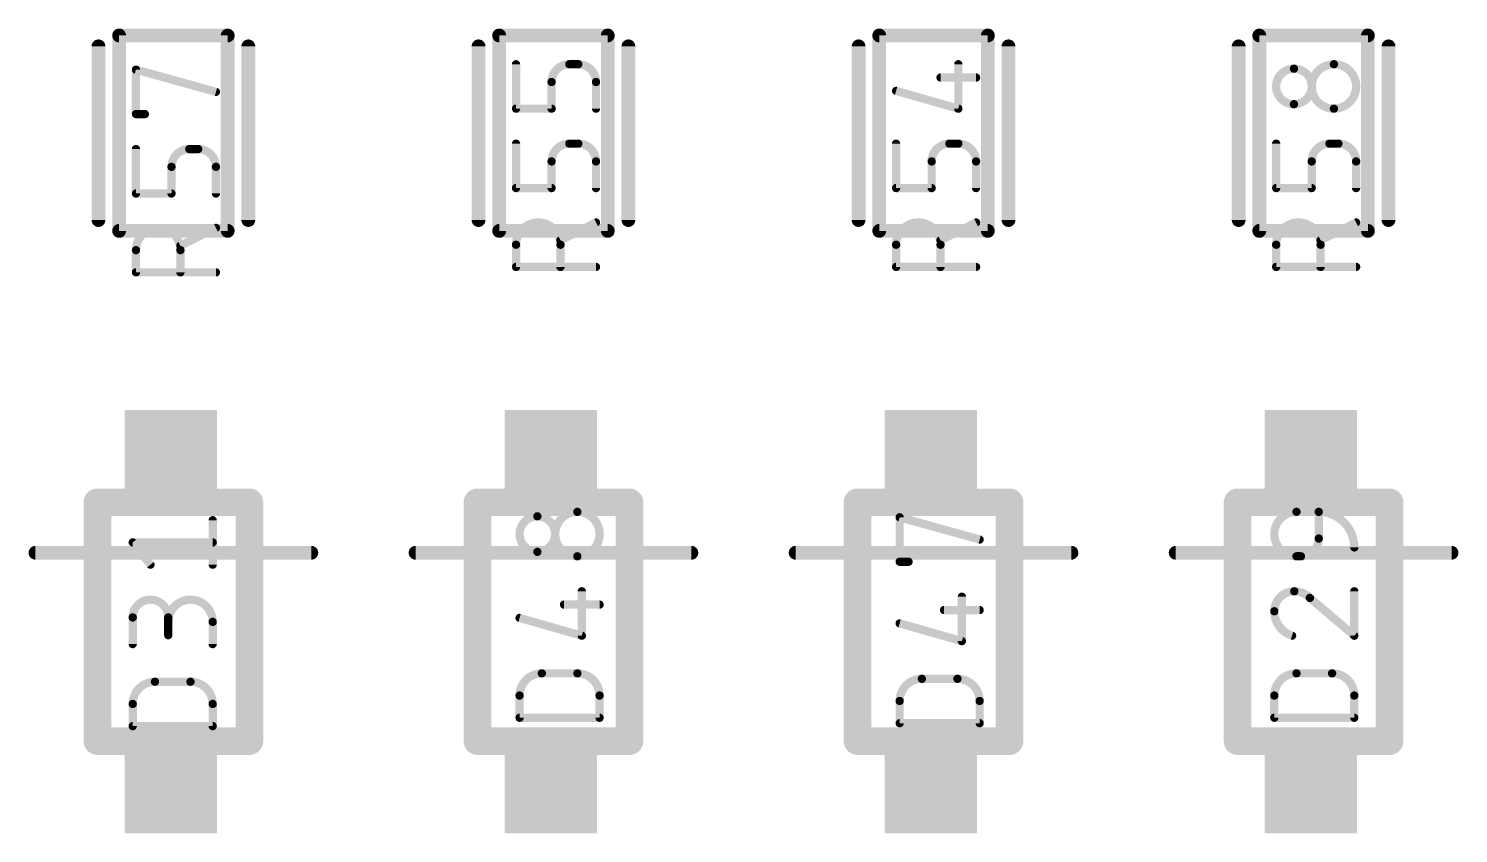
# Model space of a CAD drawing. Extents: x 0 to 107, y -11 to 54.
# Drawn here: x 36.67 to 49.83, y -0.45 to 6.96 of the extents above; entities that cross this region are included whole.
import ezdxf

# ---------------------------------------------------------------- set-up
doc = ezdxf.new("R2010")
doc.units = 0
for name, color, linetype in [('117', 253, 'CONTINUOUS'), ('21', 253, 'CONTINUOUS'), ('51', 253, 'CONTINUOUS')]:
    doc.layers.add(name, color=color, linetype=linetype)

# ---------------------------------------------------------------- blocks, each defined once
blk = doc.blocks.new('RECT')
blk.add_solid([(-0.5, -0.5), (0.5, -0.5), (-0.5, 0.5), (0.5, 0.5)])

msp = doc.modelspace()

# ---------------------------------------------------------------- linework, layer by layer
at = {"layer": '117', "const_width": 0.0762}
for points in [[(37.6553, 6.176), (37.6553, 6.5852)], [(37.6553, 6.5852), (38.3919, 6.3806)], [(41.1553, 6.226), (41.1553, 6.6352)], [(41.7282, 6.6352), (41.6464, 6.6352)], [(45.2282, 6.226), (45.2282, 6.6352)], [(41.4827, 6.4716), (41.4827, 6.226)], [(41.8919, 6.226), (41.8919, 6.4716)], [(45.0645, 6.5125), (45.3919, 6.5125)], [(44.6553, 6.3897), (45.2282, 6.226)], [(37.7371, 6.176), (37.6553, 6.176)], [(41.4827, 6.226), (41.1553, 6.226)], [(41.1553, 5.4945), (41.1553, 5.9037)], [(41.7282, 5.9037), (41.6464, 5.9037)], [(44.6553, 5.4945), (44.6553, 5.9037)], [(45.2282, 5.9037), (45.1464, 5.9037)], [(48.1553, 5.4945), (48.1553, 5.9037)], [(48.7282, 5.9037), (48.6464, 5.9037)], [(37.6553, 5.4445), (37.6553, 5.8537)], [(38.2282, 5.8537), (38.1464, 5.8537)], [(37.9827, 5.69), (37.9827, 5.4445)], [(38.3919, 5.4445), (38.3919, 5.69)], [(41.4827, 5.74), (41.4827, 5.4945)], [(41.8919, 5.4945), (41.8919, 5.74)], [(44.9827, 5.74), (44.9827, 5.4945)], [(45.3919, 5.4945), (45.3919, 5.74)], [(48.4827, 5.74), (48.4827, 5.4945)], [(48.8919, 5.4945), (48.8919, 5.74)], [(41.4827, 5.4945), (41.1553, 5.4945)], [(44.9827, 5.4945), (44.6553, 5.4945)], [(48.4827, 5.4945), (48.1553, 5.4945)], [(37.9827, 5.4445), (37.6553, 5.4445)], [(38.3919, 5.1273), (38.0645, 4.9636)], [(41.8919, 5.1773), (41.5645, 5.0136)], [(45.3919, 5.1773), (45.0645, 5.0136)], [(48.8919, 5.1773), (48.5645, 5.0136)], [(41.1553, 4.7681), (41.1553, 4.9727)], [(41.5645, 4.9727), (41.5645, 4.7681)], [(44.6553, 4.7681), (44.6553, 4.9727)], [(45.0645, 4.9727), (45.0645, 4.7681)], [(48.1553, 4.7681), (48.1553, 4.9727)], [(48.5645, 4.9727), (48.5645, 4.7681)], [(37.6553, 4.7181), (37.6553, 4.9227)], [(38.0645, 4.9227), (38.0645, 4.7181)], [(38.3919, 4.7181), (37.6553, 4.7181)], [(41.8919, 4.7681), (41.1553, 4.7681)], [(45.3919, 4.7681), (44.6553, 4.7681)], [(48.8919, 4.7681), (48.1553, 4.7681)], [(48.3427, 2.5119), (48.5473, 2.5119)], [(48.5473, 2.5119), (48.5473, 2.2664)], [(38.3619, 2.0255), (38.3619, 2.4347)], [(44.6881, 2.0527), (44.6881, 2.4619)], [(44.6881, 2.4619), (45.4247, 2.2573)], [(37.789, 2.0255), (37.6253, 2.2301)], [(37.6253, 2.2301), (38.3619, 2.2301)], [(48.3836, 2.1027), (48.3427, 2.1027)], [(44.7699, 2.0527), (44.6881, 2.0527)], [(41.761, 1.3712), (41.761, 1.7804)], [(45.261, 1.3212), (45.261, 1.7304)], [(48.4655, 1.719), (48.8747, 1.3712)], [(48.8747, 1.3712), (48.8747, 1.7804)], [(41.5973, 1.6576), (41.9247, 1.6576)], [(45.0973, 1.6076), (45.4247, 1.6076)], [(37.6253, 1.294), (37.6253, 1.5395)], [(37.9527, 1.5395), (37.9527, 1.3758)], [(38.3619, 1.294), (38.3619, 1.4986)], [(41.1881, 1.5348), (41.761, 1.3712)], [(44.6881, 1.4848), (45.261, 1.3212)], [(41.3927, 1.0245), (41.7201, 1.0245)], [(48.3427, 1.0245), (48.6701, 1.0245)], [(37.8299, 0.9473), (38.1573, 0.9473)], [(44.8927, 0.9745), (45.2201, 0.9745)], [(41.1881, 0.6153), (41.1881, 0.8199)], [(41.9247, 0.8199), (41.9247, 0.6153)], [(44.6881, 0.5653), (44.6881, 0.7699)], [(45.4247, 0.7699), (45.4247, 0.5653)], [(48.1381, 0.6153), (48.1381, 0.8199)], [(48.8747, 0.8199), (48.8747, 0.6153)], [(37.6253, 0.5381), (37.6253, 0.7427)], [(38.3619, 0.7427), (38.3619, 0.5381)], [(38.3619, 0.5381), (37.6253, 0.5381)], [(41.9247, 0.6153), (41.1881, 0.6153)], [(45.4247, 0.5653), (44.6881, 0.5653)], [(48.8747, 0.6153), (48.1381, 0.6153)]]:
    msp.add_lwpolyline(points, dxfattribs=at)
at = {"layer": '117'}
for points, const_width in [([(37.6744, 6.5852, 1), (37.6363, 6.5852)], 0.0381), ([(37.6604, 6.6036, 1), (37.6502, 6.5669)], 0.0381), ([(41.1744, 6.6352, 1), (41.1363, 6.6352)], 0.0381), ([(41.6464, 6.6352, 0.4142), (41.4827, 6.4716)], 0.0762), ([(41.6464, 6.6543, 1), (41.6464, 6.6162)], 0.0381), ([(41.6464, 6.6162, 1), (41.6464, 6.6543)], 0.0381), ([(41.7282, 6.6543, 1), (41.7282, 6.6162)], 0.0381), ([(41.8919, 6.4716, 0.4142), (41.7282, 6.6352)], 0.0762), ([(41.7282, 6.6162, 1), (41.7282, 6.6543)], 0.0381), ([(45.2473, 6.6352, 1), (45.2092, 6.6352)], 0.0381), ([(48.319, 6.5943, 1), (48.319, 6.2669)], 0.0762), ([(48.319, 6.6134, 1), (48.319, 6.5753)], 0.0381), ([(48.319, 6.2669, 1), (48.319, 6.5943)], 0.0762), ([(48.319, 6.5753, 1), (48.319, 6.6134)], 0.0381), ([(48.6873, 6.6352, 1), (48.6873, 6.226)], 0.0762), ([(48.6873, 6.6543, 1), (48.6873, 6.6162)], 0.0381), ([(48.6873, 6.226, 1), (48.6873, 6.6352)], 0.0762), ([(48.6873, 6.6162, 1), (48.6873, 6.6543)], 0.0381), ([(41.5017, 6.4716, 1), (41.4636, 6.4716)], 0.0381), ([(41.4636, 6.4716, 1), (41.5017, 6.4716)], 0.0381), ([(41.9109, 6.4716, 1), (41.8728, 6.4716)], 0.0381), ([(41.8728, 6.4716, 1), (41.9109, 6.4716)], 0.0381), ([(45.0645, 6.5315, 1), (45.0645, 6.4934)], 0.0381), ([(45.3919, 6.4934, 1), (45.3919, 6.5315)], 0.0381), ([(38.3868, 6.3623, 1), (38.397, 6.399)], 0.0381), ([(44.6605, 6.408, 1), (44.6501, 6.3714)], 0.0381), ([(37.6553, 6.1951, 1), (37.6553, 6.157)], 0.0381), ([(37.6363, 6.176, 1), (37.6744, 6.176)], 0.0381), ([(37.7371, 6.157, 1), (37.7371, 6.1951)], 0.0381), ([(41.1553, 6.2451, 1), (41.1553, 6.207)], 0.0381), ([(41.1363, 6.226, 1), (41.1744, 6.226)], 0.0381), ([(41.4636, 6.226, 1), (41.5017, 6.226)], 0.0381), ([(41.4827, 6.207, 1), (41.4827, 6.2451)], 0.0381), ([(41.8728, 6.226, 1), (41.9109, 6.226)], 0.0381), ([(45.2092, 6.226, 1), (45.2473, 6.226)], 0.0381), ([(45.223, 6.2077, 1), (45.2334, 6.2443)], 0.0381), ([(48.319, 6.286, 1), (48.319, 6.2479)], 0.0381), ([(48.319, 6.2479, 1), (48.319, 6.286)], 0.0381), ([(48.6873, 6.2451, 1), (48.6873, 6.207)], 0.0381), ([(48.6873, 6.207, 1), (48.6873, 6.2451)], 0.0381), ([(41.1744, 5.9037, 1), (41.1363, 5.9037)], 0.0381), ([(41.6464, 5.9037, 0.4142), (41.4827, 5.74)], 0.0762), ([(41.6464, 5.9228, 1), (41.6464, 5.8847)], 0.0381), ([(41.6464, 5.8847, 1), (41.6464, 5.9228)], 0.0381), ([(41.8919, 5.74, 0.4142), (41.7282, 5.9037)], 0.0762), ([(41.7282, 5.9228, 1), (41.7282, 5.8847)], 0.0381), ([(41.7282, 5.8847, 1), (41.7282, 5.9228)], 0.0381), ([(44.6744, 5.9037, 1), (44.6363, 5.9037)], 0.0381), ([(45.1464, 5.9037, 0.4142), (44.9827, 5.74)], 0.0762), ([(45.1464, 5.9228, 1), (45.1464, 5.8847)], 0.0381), ([(45.1464, 5.8847, 1), (45.1464, 5.9228)], 0.0381), ([(45.3919, 5.74, 0.4142), (45.2282, 5.9037)], 0.0762), ([(45.2282, 5.9228, 1), (45.2282, 5.8847)], 0.0381), ([(45.2282, 5.8847, 1), (45.2282, 5.9228)], 0.0381), ([(48.1744, 5.9037, 1), (48.1363, 5.9037)], 0.0381), ([(48.6464, 5.9037, 0.4142), (48.4827, 5.74)], 0.0762), ([(48.6464, 5.9228, 1), (48.6464, 5.8847)], 0.0381), ([(48.6464, 5.8847, 1), (48.6464, 5.9228)], 0.0381), ([(48.8919, 5.74, 0.4142), (48.7282, 5.9037)], 0.0762), ([(48.7282, 5.9228, 1), (48.7282, 5.8847)], 0.0381), ([(48.7282, 5.8847, 1), (48.7282, 5.9228)], 0.0381), ([(37.6744, 5.8537, 1), (37.6363, 5.8537)], 0.0381), ([(38.1464, 5.8537, 0.4142), (37.9827, 5.69)], 0.0762), ([(38.1464, 5.8728, 1), (38.1464, 5.8347)], 0.0381), ([(38.1464, 5.8347, 1), (38.1464, 5.8728)], 0.0381), ([(38.3919, 5.69, 0.4142), (38.2282, 5.8537)], 0.0762), ([(38.2282, 5.8728, 1), (38.2282, 5.8347)], 0.0381), ([(38.2282, 5.8347, 1), (38.2282, 5.8728)], 0.0381), ([(38.0017, 5.69, 1), (37.9636, 5.69)], 0.0381), ([(37.9636, 5.69, 1), (38.0017, 5.69)], 0.0381), ([(38.4109, 5.69, 1), (38.3728, 5.69)], 0.0381), ([(38.3728, 5.69, 1), (38.4109, 5.69)], 0.0381), ([(41.5017, 5.74, 1), (41.4636, 5.74)], 0.0381), ([(41.4636, 5.74, 1), (41.5017, 5.74)], 0.0381), ([(41.9109, 5.74, 1), (41.8728, 5.74)], 0.0381), ([(41.8728, 5.74, 1), (41.9109, 5.74)], 0.0381), ([(45.0017, 5.74, 1), (44.9636, 5.74)], 0.0381), ([(44.9636, 5.74, 1), (45.0017, 5.74)], 0.0381), ([(45.4109, 5.74, 1), (45.3728, 5.74)], 0.0381), ([(45.3728, 5.74, 1), (45.4109, 5.74)], 0.0381), ([(48.5017, 5.74, 1), (48.4636, 5.74)], 0.0381), ([(48.4636, 5.74, 1), (48.5017, 5.74)], 0.0381), ([(48.9109, 5.74, 1), (48.8728, 5.74)], 0.0381), ([(48.8728, 5.74, 1), (48.9109, 5.74)], 0.0381), ([(41.1553, 5.5136, 1), (41.1553, 5.4755)], 0.0381), ([(41.4827, 5.4755, 1), (41.4827, 5.5136)], 0.0381), ([(44.6553, 5.5136, 1), (44.6553, 5.4755)], 0.0381), ([(44.9827, 5.4755, 1), (44.9827, 5.5136)], 0.0381), ([(48.1553, 5.5136, 1), (48.1553, 5.4755)], 0.0381), ([(48.4827, 5.4755, 1), (48.4827, 5.5136)], 0.0381), ([(37.6553, 5.4636, 1), (37.6553, 5.4255)], 0.0381), ([(37.6363, 5.4445, 1), (37.6744, 5.4445)], 0.0381), ([(37.9636, 5.4445, 1), (38.0017, 5.4445)], 0.0381), ([(37.9827, 5.4255, 1), (37.9827, 5.4636)], 0.0381), ([(38.3728, 5.4445, 1), (38.4109, 5.4445)], 0.0381), ([(41.1363, 5.4945, 1), (41.1744, 5.4945)], 0.0381), ([(41.4636, 5.4945, 1), (41.5017, 5.4945)], 0.0381), ([(41.8728, 5.4945, 1), (41.9109, 5.4945)], 0.0381), ([(44.6363, 5.4945, 1), (44.6744, 5.4945)], 0.0381), ([(44.9636, 5.4945, 1), (45.0017, 5.4945)], 0.0381), ([(45.3728, 5.4945, 1), (45.4109, 5.4945)], 0.0381), ([(48.1363, 5.4945, 1), (48.1744, 5.4945)], 0.0381), ([(48.4636, 5.4945, 1), (48.5017, 5.4945)], 0.0381), ([(48.8728, 5.4945, 1), (48.9109, 5.4945)], 0.0381), ([(38.0645, 4.9227, 1), (37.6553, 4.9227)], 0.0762), ([(38.4004, 5.1103, 1), (38.3834, 5.1444)], 0.0381), ([(41.5645, 4.9727, 1), (41.1553, 4.9727)], 0.0762), ([(41.9004, 5.1603, 1), (41.8834, 5.1944)], 0.0381), ([(45.0645, 4.9727, 1), (44.6553, 4.9727)], 0.0762), ([(45.4004, 5.1603, 1), (45.3834, 5.1944)], 0.0381), ([(48.5645, 4.9727, 1), (48.1553, 4.9727)], 0.0762), ([(48.9004, 5.1603, 1), (48.8834, 5.1944)], 0.0381), ([(41.1744, 4.9727, 1), (41.1363, 4.9727)], 0.0381), ([(41.556, 5.0307, 1), (41.573, 4.9966)], 0.0381), ([(41.5836, 4.9727, 1), (41.5455, 4.9727)], 0.0381), ([(44.6744, 4.9727, 1), (44.6363, 4.9727)], 0.0381), ([(45.056, 5.0307, 1), (45.073, 4.9966)], 0.0381), ([(45.0836, 4.9727, 1), (45.0455, 4.9727)], 0.0381), ([(48.1744, 4.9727, 1), (48.1363, 4.9727)], 0.0381), ([(48.556, 5.0307, 1), (48.573, 4.9966)], 0.0381), ([(48.5836, 4.9727, 1), (48.5455, 4.9727)], 0.0381), ([(37.6744, 4.9227, 1), (37.6363, 4.9227)], 0.0381), ([(37.6363, 4.9227, 1), (37.6744, 4.9227)], 0.0381), ([(38.056, 4.9807, 1), (38.073, 4.9466)], 0.0381), ([(38.0836, 4.9227, 1), (38.0455, 4.9227)], 0.0381), ([(38.0455, 4.9227, 1), (38.0836, 4.9227)], 0.0381), ([(41.1363, 4.9727, 1), (41.1744, 4.9727)], 0.0381), ([(41.5455, 4.9727, 1), (41.5836, 4.9727)], 0.0381), ([(44.6363, 4.9727, 1), (44.6744, 4.9727)], 0.0381), ([(45.0455, 4.9727, 1), (45.0836, 4.9727)], 0.0381), ([(48.1363, 4.9727, 1), (48.1744, 4.9727)], 0.0381), ([(48.5455, 4.9727, 1), (48.5836, 4.9727)], 0.0381), ([(37.6553, 4.7372, 1), (37.6553, 4.6991)], 0.0381), ([(38.3919, 4.6991, 1), (38.3919, 4.7372)], 0.0381), ([(41.1553, 4.7872, 1), (41.1553, 4.7491)], 0.0381), ([(41.1363, 4.7681, 1), (41.1744, 4.7681)], 0.0381), ([(41.5455, 4.7681, 1), (41.5836, 4.7681)], 0.0381), ([(41.8919, 4.7491, 1), (41.8919, 4.7872)], 0.0381), ([(44.6553, 4.7872, 1), (44.6553, 4.7491)], 0.0381), ([(44.6363, 4.7681, 1), (44.6744, 4.7681)], 0.0381), ([(45.0455, 4.7681, 1), (45.0836, 4.7681)], 0.0381), ([(45.3919, 4.7491, 1), (45.3919, 4.7872)], 0.0381), ([(48.1553, 4.7872, 1), (48.1553, 4.7491)], 0.0381), ([(48.1363, 4.7681, 1), (48.1744, 4.7681)], 0.0381), ([(48.5455, 4.7681, 1), (48.5836, 4.7681)], 0.0381), ([(48.8919, 4.7491, 1), (48.8919, 4.7872)], 0.0381), ([(37.6363, 4.7181, 1), (37.6744, 4.7181)], 0.0381), ([(38.0455, 4.7181, 1), (38.0836, 4.7181)], 0.0381), ([(41.3518, 2.471, 1), (41.3518, 2.1436)], 0.0762), ([(41.3518, 2.1436, 1), (41.3518, 2.471)], 0.0762), ([(41.3518, 2.49, 1), (41.3518, 2.4519)], 0.0381), ([(41.3518, 2.4519, 1), (41.3518, 2.49)], 0.0381), ([(41.7201, 2.5119, 1), (41.7201, 2.1027)], 0.0762), ([(41.7201, 2.531, 1), (41.7201, 2.4929)], 0.0381), ([(41.7201, 2.1027, 1), (41.7201, 2.5119)], 0.0762), ([(41.7201, 2.4928, 1), (41.7201, 2.5309)], 0.0381), ([(48.3427, 2.5119, 1), (48.3427, 2.1027)], 0.0762), ([(48.3427, 2.531, 1), (48.3427, 2.4929)], 0.0381), ([(48.3427, 2.4928, 1), (48.3427, 2.5309)], 0.0381), ([(48.5473, 2.531, 1), (48.5473, 2.4929)], 0.0381), ([(48.8747, 2.1845, 0.4142), (48.5473, 2.5119)], 0.0762), ([(48.5664, 2.5119, 1), (48.5283, 2.5119)], 0.0381), ([(48.5473, 2.4929, 1), (48.5473, 2.531)], 0.0381), ([(38.3809, 2.4347, 1), (38.3428, 2.4347)], 0.0381), ([(44.7071, 2.4619, 1), (44.669, 2.4619)], 0.0381), ([(44.6932, 2.4803, 1), (44.683, 2.4435)], 0.0381), ([(37.6253, 2.2492, 1), (37.6253, 2.2111)], 0.0381), ([(37.6402, 2.242, 1), (37.6104, 2.2182)], 0.0381), ([(38.3619, 2.2111, 1), (38.3619, 2.2492)], 0.0381), ([(45.4196, 2.2389, 1), (45.4298, 2.2756)], 0.0381), ([(48.3836, 2.1027, 0.4142), (48.5473, 2.2664)], 0.0762), ([(48.5664, 2.2664, 1), (48.5283, 2.2664)], 0.0381), ([(48.5283, 2.2664, 1), (48.5664, 2.2664)], 0.0381), ([(41.3518, 2.1626, 1), (41.3518, 2.1245)], 0.0381), ([(41.3518, 2.1246, 1), (41.3518, 2.1627)], 0.0381), ([(41.7201, 2.1217, 1), (41.7201, 2.0836)], 0.0381), ([(41.7201, 2.0836, 1), (41.7201, 2.1217)], 0.0381), ([(48.3427, 2.1217, 1), (48.3427, 2.0836)], 0.0381), ([(48.3427, 2.0836, 1), (48.3427, 2.1217)], 0.0381), ([(48.3836, 2.1217, 1), (48.3836, 2.0836)], 0.0381), ([(48.3836, 2.0836, 1), (48.3836, 2.1217)], 0.0381), ([(48.8557, 2.1845, 1), (48.8938, 2.1845)], 0.0381), ([(37.7741, 2.0136, 1), (37.8039, 2.0374)], 0.0381), ([(38.3428, 2.0255, 1), (38.3809, 2.0255)], 0.0381), ([(44.669, 2.0527, 1), (44.7071, 2.0527)], 0.0381), ([(44.6881, 2.0717, 1), (44.6881, 2.0336)], 0.0381), ([(44.7699, 2.0336, 1), (44.7699, 2.0717)], 0.0381), ([(37.9527, 1.5395, 1), (37.6253, 1.5395)], 0.0762), ([(38.3619, 1.4986, 1), (37.9527, 1.4986)], 0.0762), ([(41.7801, 1.7804, 1), (41.742, 1.7804)], 0.0381), ([(45.2801, 1.7304, 1), (45.242, 1.7304)], 0.0381), ([(48.3223, 1.7804, 0.4142), (48.1381, 1.5962)], 0.0762), ([(48.3222, 1.7994, 1), (48.3223, 1.7613)], 0.0381), ([(48.4655, 1.719, 0.2053), (48.3223, 1.7804)], 0.0762), ([(48.3223, 1.7613, 1), (48.3223, 1.7994)], 0.0381), ([(48.4778, 1.7335, 1), (48.4531, 1.7045)], 0.0381), ([(48.4517, 1.7059, 1), (48.4793, 1.7321)], 0.0381), ([(48.8938, 1.7804, 1), (48.8557, 1.7804)], 0.0381), ([(41.5973, 1.6767, 1), (41.5973, 1.6386)], 0.0381), ([(41.9247, 1.6386, 1), (41.9247, 1.6767)], 0.0381), ([(45.0973, 1.6267, 1), (45.0973, 1.5886)], 0.0381), ([(45.4247, 1.5886, 1), (45.4247, 1.6267)], 0.0381), ([(48.1381, 1.5962, 0.3252), (48.3018, 1.3712)], 0.0762), ([(48.1571, 1.5962, 1), (48.1191, 1.5962)], 0.0381), ([(48.1191, 1.5962, 1), (48.1572, 1.5962)], 0.0381), ([(37.6444, 1.5395, 1), (37.6063, 1.5395)], 0.0381), ([(37.6063, 1.5395, 1), (37.6444, 1.5395)], 0.0381), ([(37.9717, 1.5395, 1), (37.9336, 1.5395)], 0.0381), ([(37.9336, 1.5395, 1), (37.9717, 1.5395)], 0.0381), ([(37.9336, 1.4986, 1), (37.9717, 1.4986)], 0.0381), ([(38.3809, 1.4986, 1), (38.3428, 1.4986)], 0.0381), ([(38.3428, 1.4986, 1), (38.3809, 1.4986)], 0.0381), ([(41.1933, 1.5532, 1), (41.1829, 1.5165)], 0.0381), ([(44.6933, 1.5032, 1), (44.6829, 1.4665)], 0.0381), ([(37.9336, 1.3758, 1), (37.9717, 1.3758)], 0.0381), ([(41.742, 1.3712, 1), (41.7801, 1.3712)], 0.0381), ([(41.7558, 1.3528, 1), (41.7662, 1.3895)], 0.0381), ([(45.242, 1.3212, 1), (45.2801, 1.3212)], 0.0381), ([(45.2558, 1.3028, 1), (45.2662, 1.3395)], 0.0381), ([(48.2959, 1.353, 1), (48.3077, 1.3893)], 0.0381), ([(48.8557, 1.3712, 1), (48.8938, 1.3712)], 0.0381), ([(48.8624, 1.3566, 1), (48.887, 1.3857)], 0.0381), ([(37.6063, 1.294, 1), (37.6444, 1.294)], 0.0381), ([(38.3428, 1.294, 1), (38.3809, 1.294)], 0.0381), ([(41.3927, 1.0245, 0.4142), (41.1881, 0.8199)], 0.0762), ([(41.3927, 1.0435, 1), (41.3927, 1.0054)], 0.0381), ([(41.3927, 1.0054, 1), (41.3927, 1.0435)], 0.0381), ([(41.9247, 0.8199, 0.4142), (41.7201, 1.0245)], 0.0762), ([(41.7201, 1.0435, 1), (41.7201, 1.0054)], 0.0381), ([(41.7201, 1.0054, 1), (41.7201, 1.0435)], 0.0381), ([(48.3427, 1.0245, 0.4142), (48.1381, 0.8199)], 0.0762), ([(48.3427, 1.0435, 1), (48.3427, 1.0054)], 0.0381), ([(48.3427, 1.0054, 1), (48.3427, 1.0435)], 0.0381), ([(48.8747, 0.8199, 0.4142), (48.6701, 1.0245)], 0.0762), ([(48.6701, 1.0435, 1), (48.6701, 1.0054)], 0.0381), ([(48.6701, 1.0054, 1), (48.6701, 1.0435)], 0.0381), ([(37.8299, 0.9473, 0.4142), (37.6253, 0.7427)], 0.0762), ([(37.8299, 0.9664, 1), (37.8299, 0.9283)], 0.0381), ([(37.8299, 0.9283, 1), (37.8299, 0.9664)], 0.0381), ([(38.1573, 0.9664, 1), (38.1573, 0.9283)], 0.0381), ([(38.3619, 0.7427, 0.4142), (38.1573, 0.9473)], 0.0762), ([(38.1573, 0.9283, 1), (38.1573, 0.9664)], 0.0381), ([(44.8927, 0.9745, 0.4142), (44.6881, 0.7699)], 0.0762), ([(44.8927, 0.9935, 1), (44.8927, 0.9554)], 0.0381), ([(44.8927, 0.9554, 1), (44.8927, 0.9935)], 0.0381), ([(45.4247, 0.7699, 0.4142), (45.2201, 0.9745)], 0.0762), ([(45.2201, 0.9935, 1), (45.2201, 0.9554)], 0.0381), ([(45.2201, 0.9554, 1), (45.2201, 0.9935)], 0.0381), ([(41.2071, 0.8199, 1), (41.169, 0.8199)], 0.0381), ([(41.169, 0.8199, 1), (41.2071, 0.8199)], 0.0381), ([(41.9438, 0.8199, 1), (41.9057, 0.8199)], 0.0381), ([(41.9057, 0.8199, 1), (41.9437, 0.8199)], 0.0381), ([(44.7071, 0.7699, 1), (44.669, 0.7699)], 0.0381), ([(45.4438, 0.7699, 1), (45.4057, 0.7699)], 0.0381), ([(48.1572, 0.8199, 1), (48.1191, 0.8199)], 0.0381), ([(48.1191, 0.8199, 1), (48.1572, 0.8199)], 0.0381), ([(48.8938, 0.8199, 1), (48.8557, 0.8199)], 0.0381), ([(48.8557, 0.8199, 1), (48.8937, 0.8199)], 0.0381), ([(37.6444, 0.7427, 1), (37.6063, 0.7427)], 0.0381), ([(37.6063, 0.7427, 1), (37.6444, 0.7427)], 0.0381), ([(38.3809, 0.7427, 1), (38.3428, 0.7427)], 0.0381), ([(38.3429, 0.7427, 1), (38.3809, 0.7427)], 0.0381), ([(44.669, 0.7699, 1), (44.7071, 0.7699)], 0.0381), ([(45.4057, 0.7699, 1), (45.4437, 0.7699)], 0.0381), ([(37.6253, 0.5572, 1), (37.6253, 0.5191)], 0.0381), ([(37.6063, 0.5381, 1), (37.6444, 0.5381)], 0.0381), ([(38.3428, 0.5381, 1), (38.3809, 0.5381)], 0.0381), ([(38.3619, 0.5191, 1), (38.3619, 0.5572)], 0.0381), ([(41.169, 0.6153, 1), (41.2071, 0.6153)], 0.0381), ([(41.1881, 0.6343, 1), (41.1881, 0.5962)], 0.0381), ([(41.9057, 0.6153, 1), (41.9438, 0.6153)], 0.0381), ([(41.9247, 0.5962, 1), (41.9247, 0.6343)], 0.0381), ([(44.669, 0.5653, 1), (44.7071, 0.5653)], 0.0381), ([(44.6881, 0.5843, 1), (44.6881, 0.5462)], 0.0381), ([(45.4057, 0.5653, 1), (45.4438, 0.5653)], 0.0381), ([(45.4247, 0.5462, 1), (45.4247, 0.5843)], 0.0381), ([(48.1381, 0.6343, 1), (48.1381, 0.5962)], 0.0381), ([(48.1191, 0.6153, 1), (48.1572, 0.6153)], 0.0381), ([(48.8557, 0.6153, 1), (48.8938, 0.6153)], 0.0381), ([(48.8747, 0.5962, 1), (48.8747, 0.6343)], 0.0381)]:
    msp.add_lwpolyline(points, format="xyb", dxfattribs=dict(at, const_width=const_width))
at = {"layer": '21', "const_width": 0.0635}
for points in [[(37.3418, 6.8, 1), (37.2782, 6.8)], [(38.7218, 6.8, 1), (38.6583, 6.8)], [(40.8418, 6.8, 1), (40.7782, 6.8)], [(42.2218, 6.8, 1), (42.1583, 6.8)], [(44.3418, 6.8, 1), (44.2782, 6.8)], [(45.7218, 6.8, 1), (45.6583, 6.8)], [(47.8418, 6.8, 1), (47.7782, 6.8)], [(49.2218, 6.8, 1), (49.1583, 6.8)], [(37.2782, 5.2, 1), (37.3418, 5.2)], [(38.6583, 5.2, 1), (38.7218, 5.2)], [(40.7782, 5.2, 1), (40.8418, 5.2)], [(42.1583, 5.2, 1), (42.2218, 5.2)], [(44.2782, 5.2, 1), (44.3418, 5.2)], [(45.6583, 5.2, 1), (45.7218, 5.2)], [(47.7782, 5.2, 1), (47.8418, 5.2)], [(49.1583, 5.2, 1), (49.2218, 5.2)], [(36.73, 2.1668, 1), (36.73, 2.1033)], [(39.27, 2.1033, 1), (39.27, 2.1668)], [(40.23, 2.1668, 1), (40.23, 2.1033)], [(42.77, 2.1033, 1), (42.77, 2.1668)], [(43.73, 2.1668, 1), (43.73, 2.1033)], [(46.27, 2.1033, 1), (46.27, 2.1668)], [(47.23, 2.1668, 1), (47.23, 2.1033)], [(49.77, 2.1033, 1), (49.77, 2.1668)]]:
    msp.add_lwpolyline(points, format="xyb", dxfattribs=at)
at = {"layer": '21', "const_width": 0.127}
for points in [[(37.31, 6.8), (37.31, 5.2)], [(38.69, 6.8), (38.69, 5.2)], [(40.81, 6.8), (40.81, 5.2)], [(42.19, 6.8), (42.19, 5.2)], [(44.31, 6.8), (44.31, 5.2)], [(45.69, 6.8), (45.69, 5.2)], [(47.81, 6.8), (47.81, 5.2)], [(49.19, 6.8), (49.19, 5.2)], [(39.27, 2.135), (36.73, 2.135)], [(42.77, 2.135), (40.23, 2.135)], [(46.27, 2.135), (43.73, 2.135)], [(49.77, 2.135), (47.23, 2.135)]]:
    msp.add_lwpolyline(points, dxfattribs=at)
at = {"layer": '51'}
for points, const_width in [([(37.5, 6.9318, 1), (37.5, 6.8683)], 0.0635), ([(37.5318, 6.9, 1), (37.4682, 6.9)], 0.0635), ([(38.5318, 6.9, 1), (38.4682, 6.9)], 0.0635), ([(38.5, 6.8683, 1), (38.5, 6.9318)], 0.0635), ([(41, 6.9318, 1), (41, 6.8683)], 0.0635), ([(41.0318, 6.9, 1), (40.9682, 6.9)], 0.0635), ([(42.0318, 6.9, 1), (41.9682, 6.9)], 0.0635), ([(42, 6.8683, 1), (42, 6.9318)], 0.0635), ([(44.5, 6.9318, 1), (44.5, 6.8683)], 0.0635), ([(44.5318, 6.9, 1), (44.4682, 6.9)], 0.0635), ([(45.5318, 6.9, 1), (45.4682, 6.9)], 0.0635), ([(45.5, 6.8683, 1), (45.5, 6.9318)], 0.0635), ([(48, 6.9318, 1), (48, 6.8683)], 0.0635), ([(48.0318, 6.9, 1), (47.9682, 6.9)], 0.0635), ([(49.0318, 6.9, 1), (48.9682, 6.9)], 0.0635), ([(49, 6.8683, 1), (49, 6.9318)], 0.0635), ([(37.5, 5.1318, 1), (37.5, 5.0683)], 0.0635), ([(38.5, 5.0683, 1), (38.5, 5.1318)], 0.0635), ([(41, 5.1318, 1), (41, 5.0683)], 0.0635), ([(42, 5.0683, 1), (42, 5.1318)], 0.0635), ([(44.5, 5.1318, 1), (44.5, 5.0683)], 0.0635), ([(45.5, 5.0683, 1), (45.5, 5.1318)], 0.0635), ([(48, 5.1318, 1), (48, 5.0683)], 0.0635), ([(49, 5.0683, 1), (49, 5.1318)], 0.0635), ([(37.4682, 5.1, 1), (37.5318, 5.1)], 0.0635), ([(38.4682, 5.1, 1), (38.5318, 5.1)], 0.0635), ([(40.9682, 5.1, 1), (41.0318, 5.1)], 0.0635), ([(41.9682, 5.1, 1), (42.0318, 5.1)], 0.0635), ([(44.4682, 5.1, 1), (44.5318, 5.1)], 0.0635), ([(45.4682, 5.1, 1), (45.5318, 5.1)], 0.0635), ([(47.9682, 5.1, 1), (48.0318, 5.1)], 0.0635), ([(48.9682, 5.1, 1), (49.0318, 5.1)], 0.0635), ([(37.3635, 2.6, 1), (37.2365, 2.6)], 0.127), ([(37.3, 2.6635, 1), (37.3, 2.5365)], 0.127), ([(38.7635, 2.6, 1), (38.6365, 2.6)], 0.127), ([(38.7, 2.5365, 1), (38.7, 2.6635)], 0.127), ([(40.8635, 2.6, 1), (40.7365, 2.6)], 0.127), ([(40.8, 2.6635, 1), (40.8, 2.5365)], 0.127), ([(42.2635, 2.6, 1), (42.1365, 2.6)], 0.127), ([(42.2, 2.5365, 1), (42.2, 2.6635)], 0.127), ([(44.3635, 2.6, 1), (44.2365, 2.6)], 0.127), ([(44.3, 2.6635, 1), (44.3, 2.5365)], 0.127), ([(45.7635, 2.6, 1), (45.6365, 2.6)], 0.127), ([(45.7, 2.5365, 1), (45.7, 2.6635)], 0.127), ([(47.8635, 2.6, 1), (47.7365, 2.6)], 0.127), ([(47.8, 2.6635, 1), (47.8, 2.5365)], 0.127), ([(49.2635, 2.6, 1), (49.1365, 2.6)], 0.127), ([(49.2, 2.5365, 1), (49.2, 2.6635)], 0.127), ([(37.3, 0.4635, 1), (37.3, 0.3365)], 0.127), ([(38.7, 0.3365, 1), (38.7, 0.4635)], 0.127), ([(40.8, 0.4635, 1), (40.8, 0.3365)], 0.127), ([(42.2, 0.3365, 1), (42.2, 0.4635)], 0.127), ([(44.3, 0.4635, 1), (44.3, 0.3365)], 0.127), ([(45.7, 0.3365, 1), (45.7, 0.4635)], 0.127), ([(47.8, 0.4635, 1), (47.8, 0.3365)], 0.127), ([(49.2, 0.3365, 1), (49.2, 0.4635)], 0.127), ([(37.2365, 0.4, 1), (37.3635, 0.4)], 0.127), ([(38.6365, 0.4, 1), (38.7635, 0.4)], 0.127), ([(40.7365, 0.4, 1), (40.8635, 0.4)], 0.127), ([(42.1365, 0.4, 1), (42.2635, 0.4)], 0.127), ([(44.2365, 0.4, 1), (44.3635, 0.4)], 0.127), ([(45.6365, 0.4, 1), (45.7635, 0.4)], 0.127), ([(47.7365, 0.4, 1), (47.8635, 0.4)], 0.127), ([(49.1365, 0.4, 1), (49.2635, 0.4)], 0.127)]:
    msp.add_lwpolyline(points, format="xyb", dxfattribs=dict(at, const_width=const_width))
for points, const_width in [([(37.5, 6.9), (37.5, 5.1)], 0.127), ([(38.5, 6.9), (37.5, 6.9)], 0.127), ([(38.5, 6.9), (38.5, 5.1)], 0.127), ([(41, 6.9), (41, 5.1)], 0.127), ([(42, 6.9), (41, 6.9)], 0.127), ([(42, 6.9), (42, 5.1)], 0.127), ([(44.5, 6.9), (44.5, 5.1)], 0.127), ([(45.5, 6.9), (44.5, 6.9)], 0.127), ([(45.5, 6.9), (45.5, 5.1)], 0.127), ([(48, 6.9), (48, 5.1)], 0.127), ([(49, 6.9), (48, 6.9)], 0.127), ([(49, 6.9), (49, 5.1)], 0.127), ([(38.5, 5.1), (37.5, 5.1)], 0.127), ([(42, 5.1), (41, 5.1)], 0.127), ([(45.5, 5.1), (44.5, 5.1)], 0.127), ([(49, 5.1), (48, 5.1)], 0.127), ([(37.3, 0.4), (37.3, 2.6)], 0.254), ([(37.3, 2.6), (38.7, 2.6)], 0.254), ([(38.7, 2.6), (38.7, 0.4)], 0.254), ([(40.8, 0.4), (40.8, 2.6)], 0.254), ([(40.8, 2.6), (42.2, 2.6)], 0.254), ([(42.2, 2.6), (42.2, 0.4)], 0.254), ([(44.3, 0.4), (44.3, 2.6)], 0.254), ([(44.3, 2.6), (45.7, 2.6)], 0.254), ([(45.7, 2.6), (45.7, 0.4)], 0.254), ([(47.8, 0.4), (47.8, 2.6)], 0.254), ([(47.8, 2.6), (49.2, 2.6)], 0.254), ([(49.2, 2.6), (49.2, 0.4)], 0.254), ([(38.7, 0.4), (37.3, 0.4)], 0.254), ([(42.2, 0.4), (40.8, 0.4)], 0.254), ([(45.7, 0.4), (44.3, 0.4)], 0.254), ([(49.2, 0.4), (47.8, 0.4)], 0.254)]:
    msp.add_lwpolyline(points, dxfattribs=dict(at, const_width=const_width))

# ---------------------------------------------------------------- block references
at = {"layer": '51', "xscale": 0.75, "yscale": 0.85, "rotation": 270}
for p in [(37.975, 3.075), (41.475, 3.075), (44.975, 3.075), (48.475, 3.075), (37.975, -0.075), (41.475, -0.075), (44.975, -0.075), (48.475, -0.075)]:
    msp.add_blockref('RECT', p, dxfattribs=at)

doc.saveas('drawing.dxf')
